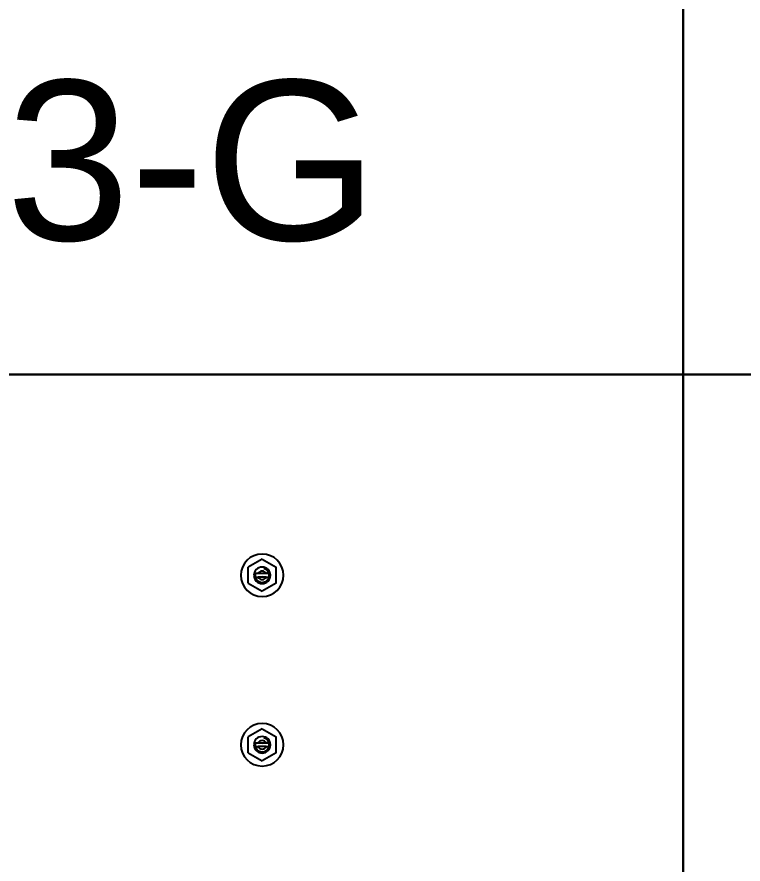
# Model space of a CAD drawing. Header units: millimetres. Extents: x 296 to 4896, y 152 to 3333.
# Drawn here: x 2982.9 to 3324, y 1771.7 to 2169.4 of the extents above; entities that cross this region are included whole.
import ezdxf

# ---------------------------------------------------------------- set-up
doc = ezdxf.new("R2010")
doc.units = ezdxf.units.MM
doc.linetypes.add('DASHED', pattern=[0.25, 0.15625, -0.09375])
doc.linetypes.add('PHANTOM', pattern=[2.5, 1.25, -0.25, 0.25, -0.25, 0.25, -0.25])
doc.layers.add('1', color=1, linetype='DASHED')
doc.layers.add('150', color=7, linetype='Continuous')
doc.styles.get("Standard").update_dxf_attribs({"font": 'arial.ttf'})

# ---------------------------------------------------------------- blocks, each defined once
blk = doc.blocks.new('HSL-3-G M8-20 Front')
at = {"layer": '1', "color": 3, "linetype": 'Continuous'}
for p, q in [((-1.83, 0.8), (-3.41, 0.8)), ((1.83, 0.8), (-1.83, 0.8)), ((3.41, 0.8), (1.83, 0.8)), ((-3.41, -0.8), (-1.83, -0.8)), ((1.83, -0.8), (-1.83, -0.8)), ((1.83, -0.8), (3.41, -0.8))]:
    blk.add_line(p, q, dxfattribs=at)
at = {"layer": '1', "color": 3, "linetype": 'Continuous', "extrusion": (0, 0, -1)}
for radius in [10, 3.88]:
    blk.add_circle((0, 0), radius, dxfattribs=at)
at = {"layer": '1', "color": 3, "linetype": 'Continuous'}
for radius, start, end in [(3.5, 166.787, 193.213), (3.31, 165, 75), (2, 23.5782, 156.4218), (3.5, 346.787, 13.213), (2, 203.5782, 336.4218)]:
    blk.add_arc((0, 0), radius, start, end, dxfattribs=at)
at = {"layer": '150', "color": 15, "linetype": 'Continuous'}
for p, q in [((0, 7.51), (-6.5, 3.75)), ((0, 7.51), (6.5, 3.75)), ((-6.5, -3.75), (-6.5, 3.75)), ((6.5, -3.75), (6.5, 3.75)), ((-6.5, -3.75), (0, -7.51)), ((6.5, -3.75), (0, -7.51))]:
    blk.add_line(p, q, dxfattribs=at)
at = {"layer": '150', "color": 113, "linetype": 'PHANTOM'}
blk.add_line((0, 0), (0, 0), dxfattribs=at)
blk = doc.blocks.new('HSL-3-G M8-40 front')
at = {"layer": '1', "color": 3, "linetype": 'Continuous'}
for p, q in [((-1.83, 0.8), (-3.41, 0.8)), ((1.83, 0.8), (-1.83, 0.8)), ((3.41, 0.8), (1.83, 0.8)), ((-3.41, -0.8), (-1.83, -0.8)), ((1.83, -0.8), (-1.83, -0.8)), ((1.83, -0.8), (3.41, -0.8))]:
    blk.add_line(p, q, dxfattribs=at)
at = {"layer": '1', "color": 3, "linetype": 'Continuous', "extrusion": (0, 0, -1)}
for radius in [10, 3.88]:
    blk.add_circle((0, 0), radius, dxfattribs=at)
at = {"layer": '1', "color": 3, "linetype": 'Continuous'}
for radius, start, end in [(3.5, 166.787, 193.213), (3.31, 165, 75), (2, 23.5782, 156.4218), (3.5, 346.787, 13.213), (2, 203.5782, 336.4218)]:
    blk.add_arc((0, 0), radius, start, end, dxfattribs=at)
at = {"layer": '150', "color": 15, "linetype": 'Continuous'}
for p, q in [((0, 7.51), (-6.5, 3.75)), ((0, 7.51), (6.5, 3.75)), ((-6.5, -3.75), (-6.5, 3.75)), ((6.5, -3.75), (6.5, 3.75)), ((-6.5, -3.75), (0, -7.51)), ((6.5, -3.75), (0, -7.51))]:
    blk.add_line(p, q, dxfattribs=at)
at = {"layer": '150', "color": 113, "linetype": 'PHANTOM'}
blk.add_line((0, 0), (0, 0), dxfattribs=at)

msp = doc.modelspace()

# ---------------------------------------------------------------- linework, layer by layer
at = {"color": 18, "true_color": 0x000000}
for points in [[(2595.77, 2001.55), (3295.77, 2001.55), (3295.77, 2201.55), (2595.77, 2201.55)], [(3295.77, 2001.55), (3895.77, 2001.55), (3895.77, 2201.55), (3295.77, 2201.55)], [(2595.77, 151.55), (3295.77, 151.55), (3295.77, 2001.55), (2595.77, 2001.55)], [(3295.77, 493.94), (3895.77, 493.94), (3895.77, 2001.55), (3295.77, 2001.55)]]:
    msp.add_lwpolyline(points, close=True, dxfattribs=at)

# ---------------------------------------------------------------- block references
for name, p in [('HSL-3-G M8-20 Front', (3098.11, 1907.26)), ('HSL-3-G M8-40 front', (3098.11, 1827.7))]:
    msp.add_blockref(name, p)

# ---------------------------------------------------------------- texts
at = {"color": 18, "true_color": 0x000000, "insert": (2945.77, 2101.55), "char_height": 75, "width": 600, "attachment_point": 5}
msp.add_mtext('HSL-3-G', dxfattribs=at)

doc.saveas('drawing.dxf')
